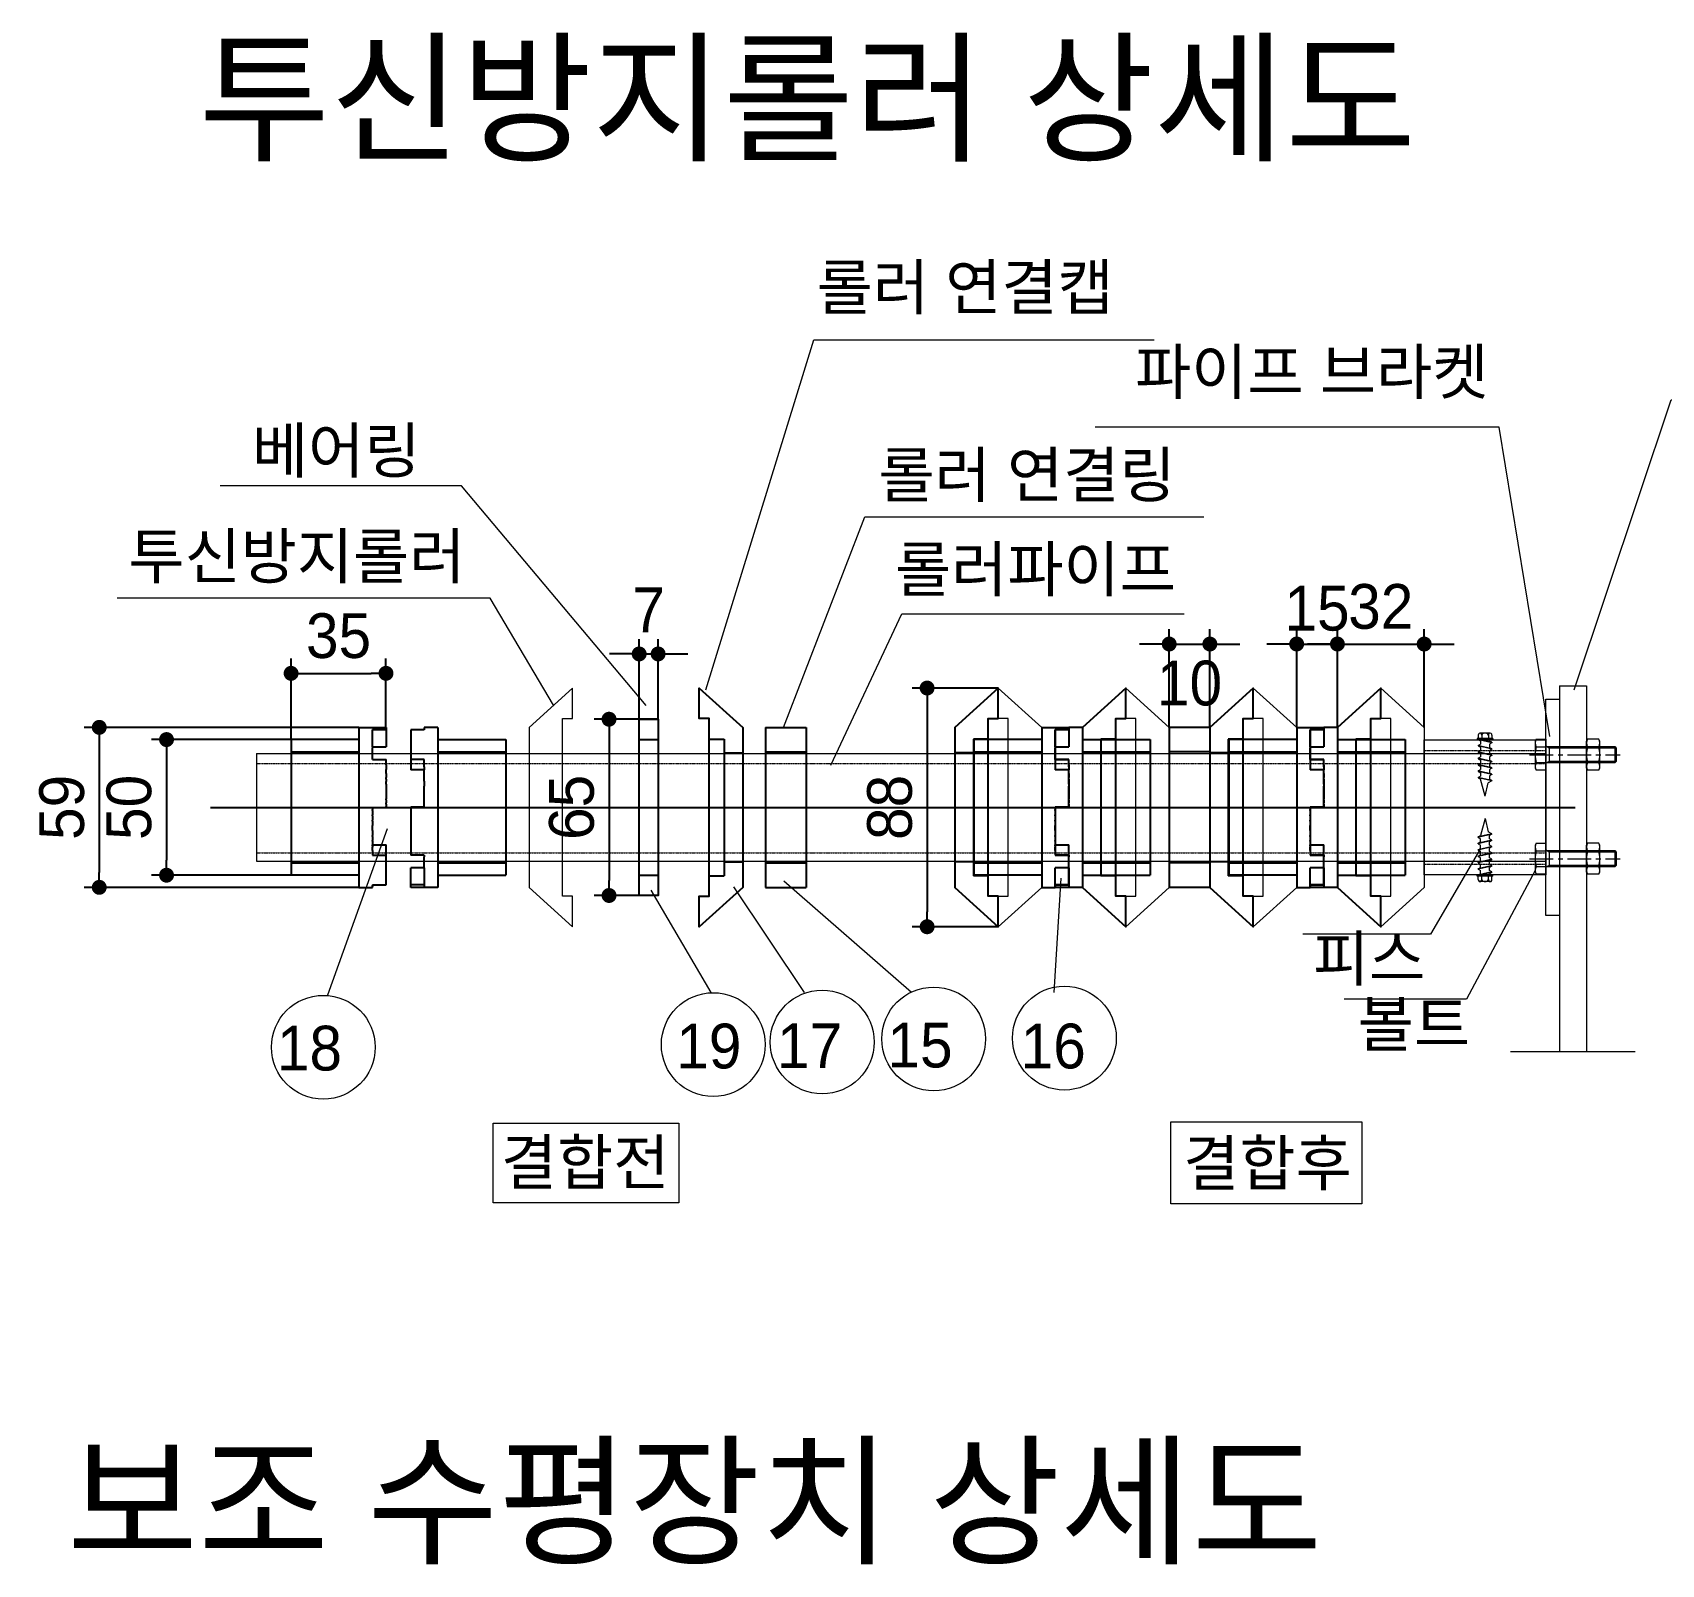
# Model space of a CAD drawing. Header units: millimetres. Extents: x 173610 to 224070, y -281283 to -269403.
# Drawn here: x 220301 to 222485, y -274659 to -272606 of the extents above; entities that cross this region are included whole.
import ezdxf
from ezdxf.enums import TextEntityAlignment as Align
from ezdxf.lldxf.tags import DXFTag

# ---------------------------------------------------------------- set-up
doc = ezdxf.new("R2010")
doc.units = ezdxf.units.MM
doc.linetypes.add('CENTER', pattern=[50.8, 31.75, -6.35, 6.35, -6.35])
doc.linetypes.add('HIDDEN', pattern=[0.375, 0.25, -0.125])
for name, color, linetype in [('7', 7, 'Continuous'), ('A-DIM01', 1, 'Continuous'), ('CS-DIML', 1, 'Continuous'), ('CZ-TEX1', 6, 'Continuous'), ('DIML', 1, 'Continuous'), ('TEXT', 3, 'Continuous'), ('TEXT02', 6, 'Continuous'), ('나사산', 1, 'Continuous'), ('중심선', 1, 'CENTER')]:
    doc.layers.add(name, color=color, linetype=linetype)
doc.styles.add('TB_BTXT', font='H2GTRE_1.TTF')
doc.styles.add('TEXT', font='Dotum_1.TTF')
doc.styles.add('돋움', font='Dotum_1.TTF')
tags = doc.linetypes.add('HIDDEN2', pattern=[4.7625, 3.175, -1.5875]).pattern_tags.tags
tags[6:7] = [DXFTag(74, 4), DXFTag(75, 0), DXFTag(340, '0'), DXFTag(46, 1.0), DXFTag(50, 0.0), DXFTag(44, 0.0), DXFTag(45, 0.0)]
tags[4:5] = [DXFTag(74, 4), DXFTag(75, 0), DXFTag(340, '0'), DXFTag(46, 1.0), DXFTag(50, 0.0), DXFTag(44, 0.0), DXFTag(45, 0.0)]
doc.dimstyles.new('사본 일반도면_0100', dxfattribs={"dimtxt": 600, "dimasz": 200, "dimexe": 200, "dimexo": 0, "dimgap": 100, "dimtad": 1, "dimdec": 0, "dimlfac": 0.5, "dimzin": 0, "dimdsep": 46, "dimlunit": 6, "dimtxsty": 'TEXT', "dimblk": 'DOT', "dimcen": 0.09, "dimclrd": 1, "dimclre": 1, "dimclrt": 7, "dimadec": 8, "dimazin": 0, "dimtfac": 1, "dimtdec": 0, "dimtix": 1, "dimtmove": 2, "dimatfit": 3, "dimldrblk": 'DOT', "dimfxl": 200, "dimfrac": 2, "dimtolj": 1, "dimtzin": 0, "dimarcsym": 0})

# ---------------------------------------------------------------- blocks, each defined once
blk = doc.blocks.new('sdgsdgsdrgsdrg')
at = {"color": 6}
for p, q in [((152674.03, -58918.45), (152681.03, -58918.45)), ((152674.03, -58968.45), (152681.03, -58968.45))]:
    blk.add_line(p, q, dxfattribs=at)
blk.add_lwpolyline([(152681.03, -58910.95), (152681.03, -58975.95), (152674.03, -58975.95), (152674.03, -58910.95)], close=True, dxfattribs=at)
blk = doc.blocks.new('SDGSDRGSDRGSDRG')
at = {"color": 2}
for p, q in [((-37700.45, 9239.19), (-37685.45, 9239.19)), ((-37700.45, 9239.19), (-37700.45, 9180.19)), ((-37685.45, 9239.19), (-37685.45, 9180.19)), ((-37700.45, 9180.19), (-37685.45, 9180.19))]:
    blk.add_line(p, q, dxfattribs=at)
at = {"color": 2, "linetype": 'HIDDEN2'}
for p, q in [((-37700.45, 9230.19), (-37685.45, 9230.19)), ((-37700.45, 9189.19), (-37685.45, 9189.19))]:
    blk.add_line(p, q, dxfattribs=at)
blk = doc.blocks.new('SGGGFGGGGGGGG')
at = {"color": 4, "linetype": 'HIDDEN2'}
for p, q in [((-37712.75, 9234.89), (-37707.25, 9234.89)), ((-37707.25, 9234.89), (-37707.25, 9184.49)), ((-37707.25, 9229.78), (-37700.45, 9229.78)), ((-37707.25, 9189.6), (-37700.45, 9189.6)), ((-37712.75, 9184.49), (-37707.25, 9184.49))]:
    blk.add_line(p, q, dxfattribs=at)
at = {"color": 4}
blk.add_lwpolyline([(-37712.75, 9229.49), (-37712.75, 9242.39), (-37716.45, 9242.39), (-37716.45, 9253.69), (-37700.45, 9239.19), (-37700.45, 9180.19), (-37716.45, 9165.69), (-37716.45, 9176.99), (-37712.75, 9176.99), (-37712.75, 9229.49)], dxfattribs=at)
blk = doc.blocks.new('BSFGSDGSDRGSDRGSDRGSDRG')
for p, q in [((-37848.59, 9239.19), (-37843.59, 9239.19)), ((-37848.59, 9239.19), (-37848.59, 9180.19)), ((-37843.59, 9239.19), (-37843.59, 9238.22)), ((-37843.59, 9238.22), (-37838.59, 9238.22)), ((-37838.59, 9238.22), (-37838.59, 9223.52)), ((-37873.59, 9234.69), (-37873.59, 9184.69)), ((-37848.59, 9234.69), (-37873.59, 9234.69)), ((-37843.59, 9227.33), (-37838.59, 9227.33)), ((-37843.59, 9226.36), (-37843.59, 9227.33)), ((-37843.59, 9224.69), (-37843.59, 9226.36)), ((-37843.59, 9224.69), (-37843.59, 9224.39)), ((-37843.59, 9224.39), (-37843.59, 9223.52)), ((-37843.59, 9223.52), (-37838.59, 9223.52)), ((-37843.59, 9222.96), (-37843.59, 9223.52)), ((-37843.59, 9221.17), (-37843.59, 9222.96)), ((-37843.59, 9219.33), (-37843.59, 9221.17)), ((-37843.59, 9219.33), (-37843.59, 9217.46)), ((-37843.59, 9215.54), (-37843.59, 9217.46)), ((-37843.59, 9213.61), (-37843.59, 9215.54)), ((-37843.59, 9211.65), (-37843.59, 9213.61)), ((-37843.59, 9209.71), (-37843.59, 9211.65)), ((-37843.59, 9209.71), (-37838.59, 9209.71)), ((-37838.59, 9209.71), (-37838.59, 9192.08)), ((-37843.59, 9192.08), (-37843.59, 9191.43)), ((-37843.59, 9192.08), (-37838.59, 9192.08)), ((-37843.59, 9189.91), (-37843.59, 9191.43)), ((-37843.59, 9188.48), (-37843.59, 9189.91)), ((-37843.59, 9187.36), (-37843.59, 9188.48)), ((-37843.59, 9187.36), (-37838.59, 9187.36)), ((-37843.59, 9187.36), (-37843.59, 9187.13)), ((-37843.59, 9187.13), (-37843.59, 9185.92)), ((-37838.59, 9180.19), (-37838.59, 9187.36)), ((-37848.59, 9184.69), (-37873.59, 9184.69)), ((-37843.59, 9185.92), (-37843.59, 9185.89)), ((-37843.59, 9185.89), (-37843.59, 9184.74)), ((-37843.59, 9184.74), (-37843.59, 9183.71)), ((-37843.59, 9183.71), (-37843.59, 9182.78)), ((-37843.59, 9182.78), (-37843.59, 9181.97)), ((-37843.59, 9181.97), (-37843.59, 9181.28)), ((-37843.59, 9181.28), (-37843.59, 9181.17)), ((-37843.59, 9181.17), (-37838.59, 9181.17)), ((-37843.59, 9181.17), (-37843.59, 9180.19)), ((-37848.59, 9180.19), (-37843.59, 9180.19)), ((-37843.59, 9180.19), (-37838.59, 9180.19))]:
    blk.add_line(p, q)
at = {"linetype": 'HIDDEN2'}
for p, q in [((-37848.59, 9230.19), (-37873.59, 9230.19)), ((-37848.59, 9189.19), (-37873.59, 9189.19))]:
    blk.add_line(p, q, dxfattribs=at)
blk = doc.blocks.new('BSDGDRGSDGSDRGSDRGSDRG')
for p, q in [((-37835.95, 9239.18), (-37835.95, 9239.19)), ((-37825.95, 9239.19), (-37835.95, 9239.19)), ((-37835.95, 9239.18), (-37835.95, 9239.06)), ((-37835.95, 9239.06), (-37835.95, 9239.03)), ((-37835.95, 9239.03), (-37835.95, 9238.81)), ((-37835.95, 9238.81), (-37835.95, 9238.77)), ((-37835.95, 9238.77), (-37835.95, 9238.44)), ((-37835.95, 9238.37), (-37835.95, 9238.44)), ((-37835.95, 9238.44), (-37835.95, 9238.37)), ((-37835.95, 9238.36), (-37835.95, 9238.44)), ((-37835.95, 9238.23), (-37835.95, 9238.36)), ((-37830.95, 9238.36), (-37835.95, 9238.36)), ((-37835.95, 9238.23), (-37835.95, 9238.2)), ((-37835.95, 9238.2), (-37835.95, 9234.68)), ((-37830.95, 9238.36), (-37830.95, 9238.23)), ((-37830.95, 9237.72), (-37830.95, 9238.23)), ((-37830.95, 9236.96), (-37830.95, 9237.72)), ((-37830.95, 9236.08), (-37830.95, 9236.96)), ((-37830.95, 9235.09), (-37830.95, 9236.08)), ((-37825.95, 9239.19), (-37825.95, 9180.19)), ((-37835.95, 9234.68), (-37835.95, 9233.47)), ((-37835.95, 9233.47), (-37835.95, 9233.45)), ((-37835.95, 9233.45), (-37835.95, 9233.19)), ((-37835.95, 9233.19), (-37835.95, 9233.19)), ((-37835.95, 9233.19), (-37835.95, 9233.08)), ((-37835.95, 9233.08), (-37835.95, 9233.07)), ((-37835.95, 9233.07), (-37835.95, 9232.85)), ((-37835.95, 9232.85), (-37835.95, 9232.84)), ((-37835.95, 9232.84), (-37835.95, 9232.52)), ((-37835.95, 9232.52), (-37835.95, 9232.5)), ((-37835.95, 9232.5), (-37835.95, 9232.07)), ((-37835.95, 9232.07), (-37835.95, 9232.04)), ((-37830.95, 9232.04), (-37835.95, 9232.04)), ((-37830.95, 9233.99), (-37830.95, 9235.09)), ((-37830.95, 9233.47), (-37830.95, 9233.99)), ((-37830.95, 9232.79), (-37830.95, 9233.47)), ((-37830.95, 9232.07), (-37830.95, 9232.79)), ((-37830.95, 9232.04), (-37830.95, 9232.07)), ((-37830.95, 9232.04), (-37830.95, 9231.68)), ((-37830.95, 9231.49), (-37830.95, 9231.68)), ((-37830.95, 9230.3), (-37830.95, 9231.49)), ((-37830.95, 9230.09), (-37830.95, 9230.3)), ((-37830.95, 9228.83), (-37830.95, 9230.09)), ((-37825.95, 9234.69), (-37800.95, 9234.69)), ((-37800.95, 9234.69), (-37800.95, 9184.69)), ((-37835.95, 9227.3), (-37835.95, 9227.36)), ((-37830.95, 9227.36), (-37835.95, 9227.36)), ((-37835.95, 9227.3), (-37835.95, 9227.29)), ((-37835.95, 9227.29), (-37835.95, 9227.28)), ((-37835.95, 9227.05), (-37835.95, 9227.28)), ((-37835.95, 9225.67), (-37835.95, 9227.05)), ((-37835.95, 9225.67), (-37835.95, 9225.65)), ((-37835.95, 9225.41), (-37835.95, 9225.65)), ((-37835.95, 9225.41), (-37835.95, 9224.42)), ((-37835.95, 9224.42), (-37835.95, 9224.36)), ((-37835.95, 9224.36), (-37835.95, 9223.97)), ((-37835.95, 9223.97), (-37835.95, 9223.7)), ((-37835.95, 9223.55), (-37835.95, 9223.7)), ((-37835.95, 9223.55), (-37835.95, 9223.48)), ((-37835.95, 9222.22), (-37835.95, 9223.48)), ((-37830.95, 9228.61), (-37830.95, 9228.83)), ((-37830.95, 9227.36), (-37830.95, 9228.61)), ((-37835.95, 9222.22), (-37835.95, 9222.19)), ((-37835.95, 9222.12), (-37835.95, 9222.19)), ((-37835.95, 9222.12), (-37835.95, 9221.94)), ((-37835.95, 9221.94), (-37835.95, 9220.77)), ((-37835.95, 9220.77), (-37835.95, 9220.7)), ((-37835.95, 9220.41), (-37835.95, 9220.7)), ((-37835.95, 9220.12), (-37835.95, 9220.41)), ((-37835.95, 9220.12), (-37835.95, 9219.3)), ((-37835.95, 9219.3), (-37835.95, 9219.23)), ((-37835.95, 9218.55), (-37835.95, 9219.23)), ((-37835.95, 9218.26), (-37835.95, 9218.55)), ((-37835.95, 9218.26), (-37835.95, 9217.78)), ((-37835.95, 9217.78), (-37835.95, 9217.7)), ((-37835.95, 9217.7), (-37835.95, 9216.66)), ((-37835.95, 9216.66), (-37835.95, 9216.36)), ((-37835.95, 9216.36), (-37835.95, 9216.22)), ((-37835.95, 9216.22), (-37835.95, 9216.14)), ((-37835.95, 9216.14), (-37835.95, 9214.73)), ((-37835.95, 9214.73), (-37835.95, 9214.63)), ((-37835.95, 9214.63), (-37835.95, 9214.55)), ((-37835.95, 9214.55), (-37835.95, 9214.43)), ((-37835.95, 9214.43), (-37835.95, 9213.02)), ((-37835.95, 9213.02), (-37835.95, 9212.93)), ((-37835.95, 9212.93), (-37835.95, 9212.79)), ((-37835.95, 9212.49), (-37835.95, 9212.79)), ((-37835.95, 9212.49), (-37835.95, 9211.38)), ((-37835.95, 9211.38), (-37835.95, 9211.3)), ((-37835.95, 9210.83), (-37835.95, 9211.3)), ((-37835.95, 9210.83), (-37835.95, 9210.53)), ((-37835.95, 9210.53), (-37835.95, 9210.03)), ((-37835.95, 9209.76), (-37835.95, 9210.03)), ((-37835.95, 9209.76), (-37835.95, 9209.75)), ((-37835.95, 9209.75), (-37835.95, 9209.75)), ((-37835.95, 9209.66), (-37835.95, 9209.75)), ((-37835.95, 9209.66), (-37835.95, 9209.65)), ((-37835.95, 9209.66), (-37835.95, 9209.66)), ((-37830.95, 9209.65), (-37835.95, 9209.65)), ((-37830.95, 9209.65), (-37830.95, 9208.85)), ((-37830.95, 9208.56), (-37830.95, 9208.85)), ((-37830.95, 9208.56), (-37830.95, 9206.89)), ((-37830.95, 9206.61), (-37830.95, 9206.89)), ((-37830.95, 9206.61), (-37830.95, 9204.95)), ((-37830.95, 9204.66), (-37830.95, 9204.95)), ((-37830.95, 9204.66), (-37830.95, 9203.02)), ((-37830.95, 9202.74), (-37830.95, 9203.02)), ((-37830.95, 9201.12), (-37830.95, 9202.74)), ((-37830.95, 9201.12), (-37830.95, 9200.84)), ((-37830.95, 9200.84), (-37830.95, 9199.26)), ((-37830.95, 9198.99), (-37830.95, 9199.26)), ((-37830.95, 9195.92), (-37835.95, 9195.92)), ((-37835.95, 9195.92), (-37835.95, 9195.86)), ((-37835.95, 9181.19), (-37835.95, 9195.86)), ((-37830.95, 9198.99), (-37830.95, 9197.44)), ((-37830.95, 9197.18), (-37830.95, 9197.44)), ((-37830.95, 9197.18), (-37830.95, 9195.92)), ((-37830.95, 9195.42), (-37830.95, 9195.92)), ((-37830.95, 9195.42), (-37830.95, 9195.05)), ((-37830.95, 9193.73), (-37830.95, 9195.05)), ((-37830.95, 9193.73), (-37830.95, 9192.11)), ((-37830.95, 9192.1), (-37835.95, 9192.1)), ((-37830.95, 9192.1), (-37830.95, 9192.11)), ((-37830.95, 9192.11), (-37830.95, 9192.11)), ((-37830.95, 9181.19), (-37835.95, 9181.19)), ((-37830.95, 9181.19), (-37830.95, 9181.16)), ((-37830.95, 9181.16), (-37830.95, 9181.02)), ((-37825.95, 9184.69), (-37800.95, 9184.69)), ((-37830.95, 9181.02), (-37830.95, 9180.94)), ((-37830.95, 9180.94), (-37830.95, 9180.51)), ((-37830.95, 9180.51), (-37830.95, 9180.94)), ((-37830.95, 9180.61), (-37830.95, 9180.94)), ((-37830.95, 9180.57), (-37830.95, 9180.61)), ((-37830.95, 9180.35), (-37830.95, 9180.57)), ((-37830.95, 9180.32), (-37830.95, 9180.35)), ((-37830.95, 9180.2), (-37830.95, 9180.32)), ((-37830.95, 9180.2), (-37830.95, 9180.19)), ((-37825.95, 9180.19), (-37830.95, 9180.19))]:
    blk.add_line(p, q)
at = {"linetype": 'HIDDEN2'}
for p, q in [((-37800.95, 9230.19), (-37825.95, 9230.19)), ((-37800.95, 9189.19), (-37825.95, 9189.19))]:
    blk.add_line(p, q, dxfattribs=at)
blk = doc.blocks.new('_Dot')
at = {"layer": 'DIML', "color": 140, "linetype": 'Continuous'}
blk.add_line((0, 0), (-1, 0), dxfattribs=at)
at = {"layer": 'DIML', "color": 140, "linetype": 'Continuous', "const_width": 0.5}
blk.add_lwpolyline([(-0.25, 0, 1), (0.25, 0, 1)], format="xyb", close=True, dxfattribs=at)
blk = doc.blocks.new('*D263')
at = {"layer": 'CS-DIML', "color": 140, "lineweight": -2}
for p, q in [((222050.4, -273536.9), (222050.4, -273405.2)), ((222166.7, -273536.9), (222166.7, -273405.2)), ((222030.4, -273425.2), (222010.4, -273425.2)), ((222050.4, -273425.2), (222166.7, -273425.2)), ((222186.7, -273425.2), (222206.7, -273425.2))]:
    blk.add_line(p, q, dxfattribs=at)
at = {"layer": 'Defpoints', "color": 0}
for p in [(222166.7, -273425.2), (222050.4, -273536.9), (222166.7, -273536.9)]:
    blk.add_point(p, dxfattribs=at)
at = {"layer": 'CS-DIML', "color": 140, "lineweight": -2, "xscale": 20, "yscale": 20, "zscale": 20}
blk.add_blockref('_Dot', (222050.4, -273425.2), dxfattribs=at)
at = {"layer": 'CS-DIML', "color": 140, "lineweight": -2, "xscale": 20, "yscale": 20, "zscale": 20, "rotation": 180}
blk.add_blockref('_Dot', (222166.7, -273425.2), dxfattribs=at)
at = {"layer": 'CS-DIML', "color": 140, "insert": (222108.5, -273375.2), "char_height": 60, "attachment_point": 5, "style": 'TEXT'}
blk.add_mtext('\\A1;32', dxfattribs=at)
blk = doc.blocks.new('*D264')
at = {"layer": 'CS-DIML', "color": 140, "lineweight": -2}
for p, q in [((221824.9, -273536.9), (221824.9, -273405.2)), ((221879.4, -273536.9), (221879.4, -273405.2)), ((221804.9, -273425.2), (221784.9, -273425.2)), ((221824.9, -273425.2), (221879.4, -273425.2)), ((221899.4, -273425.2), (221919.4, -273425.2))]:
    blk.add_line(p, q, dxfattribs=at)
at = {"layer": 'Defpoints', "color": 0}
for p in [(221879.4, -273425.2), (221824.9, -273536.9), (221879.4, -273536.9)]:
    blk.add_point(p, dxfattribs=at)
at = {"layer": 'CS-DIML', "color": 140, "lineweight": -2, "xscale": 20, "yscale": 20, "zscale": 20}
blk.add_blockref('_Dot', (221824.9, -273425.2), dxfattribs=at)
at = {"layer": 'CS-DIML', "color": 140, "lineweight": -2, "xscale": 20, "yscale": 20, "zscale": 20, "rotation": 180}
blk.add_blockref('_Dot', (221879.4, -273425.2), dxfattribs=at)
at = {"layer": 'CS-DIML', "color": 140, "insert": (221852.2, -273477.9), "char_height": 60, "attachment_point": 5, "style": 'TEXT'}
blk.add_mtext('\\A1;10', dxfattribs=at)
blk = doc.blocks.new('*D265')
at = {"layer": 'CS-DIML', "color": 140, "lineweight": -2}
for p, q in [((221114.4, -273526), (221114.4, -273418.5)), ((221139.8, -273526), (221139.8, -273418.5)), ((221094.4, -273438.5), (221074.4, -273438.5)), ((221114.4, -273438.5), (221139.8, -273438.5)), ((221159.8, -273438.5), (221179.8, -273438.5))]:
    blk.add_line(p, q, dxfattribs=at)
at = {"layer": 'Defpoints', "color": 0}
for p in [(221139.8, -273438.5), (221114.4, -273526), (221139.8, -273526)]:
    blk.add_point(p, dxfattribs=at)
at = {"layer": 'CS-DIML', "color": 140, "lineweight": -2, "xscale": 20, "yscale": 20, "zscale": 20}
blk.add_blockref('_Dot', (221114.4, -273438.5), dxfattribs=at)
at = {"layer": 'CS-DIML', "color": 140, "lineweight": -2, "xscale": 20, "yscale": 20, "zscale": 20, "rotation": 180}
blk.add_blockref('_Dot', (221139.8, -273438.5), dxfattribs=at)
at = {"layer": 'CS-DIML', "color": 140, "insert": (221127.1, -273379.4), "char_height": 60, "attachment_point": 5, "style": 'TEXT'}
blk.add_mtext('\\A1;7', dxfattribs=at)
blk = doc.blocks.new('*D266')
at = {"layer": 'CS-DIML', "color": 140, "lineweight": -2}
for p, q in [((221139.8, -273526), (221054, -273526)), ((221074, -273546), (221074, -273742.3)), ((221139.8, -273762.3), (221054, -273762.3))]:
    blk.add_line(p, q, dxfattribs=at)
at = {"layer": 'Defpoints', "color": 0}
for p in [(221139.8, -273526), (221074, -273762.3), (221139.8, -273762.3)]:
    blk.add_point(p, dxfattribs=at)
at = {"layer": 'CS-DIML', "color": 140, "lineweight": -2, "xscale": 20, "yscale": 20, "zscale": 20}
for p, rotation in [((221074, -273526), 90), ((221074, -273762.3), 270)]:
    blk.add_blockref('_Dot', p, dxfattribs=dict(at, rotation=rotation))
at = {"layer": 'CS-DIML', "color": 140, "insert": (221024, -273644.2), "char_height": 60, "attachment_point": 5, "rotation": 90, "style": 'TEXT'}
blk.add_mtext('\\A1;65', dxfattribs=at)
blk = doc.blocks.new('*D267')
at = {"layer": 'CS-DIML', "color": 140, "lineweight": -2}
for p, q in [((221995.8, -273536.9), (221995.8, -273405.2)), ((222050.4, -273536.9), (222050.4, -273405.2)), ((221975.8, -273425.2), (221955.8, -273425.2)), ((221995.8, -273425.2), (222050.4, -273425.2)), ((222070.4, -273425.2), (222090.4, -273425.2))]:
    blk.add_line(p, q, dxfattribs=at)
at = {"layer": 'Defpoints', "color": 0}
for p in [(222050.4, -273425.2), (221995.8, -273536.9), (222050.4, -273536.9)]:
    blk.add_point(p, dxfattribs=at)
at = {"layer": 'CS-DIML', "color": 140, "lineweight": -2, "xscale": 20, "yscale": 20, "zscale": 20}
blk.add_blockref('_Dot', (221995.8, -273425.2), dxfattribs=at)
at = {"layer": 'CS-DIML', "color": 140, "lineweight": -2, "xscale": 20, "yscale": 20, "zscale": 20, "rotation": 180}
blk.add_blockref('_Dot', (222050.4, -273425.2), dxfattribs=at)
at = {"layer": 'CS-DIML', "color": 140, "insert": (222023.1, -273377.6), "char_height": 60, "attachment_point": 5, "style": 'TEXT'}
blk.add_mtext('\\A1;15', dxfattribs=at)
blk = doc.blocks.new('*D268')
at = {"layer": 'CS-DIML', "color": 140, "lineweight": -2}
for p, q in [((220647.8, -273553.3), (220647.8, -273444.5)), ((220775, -273536.9), (220775, -273444.5)), ((220667.8, -273464.5), (220755, -273464.5))]:
    blk.add_line(p, q, dxfattribs=at)
at = {"layer": 'Defpoints', "color": 0}
for p in [(220775, -273464.5), (220775, -273536.9), (220647.8, -273553.3)]:
    blk.add_point(p, dxfattribs=at)
at = {"layer": 'CS-DIML', "color": 140, "lineweight": -2, "xscale": 20, "yscale": 20, "zscale": 20, "rotation": 180}
blk.add_blockref('_Dot', (220647.8, -273464.5), dxfattribs=at)
at = {"layer": 'CS-DIML', "color": 140, "lineweight": -2, "xscale": 20, "yscale": 20, "zscale": 20}
blk.add_blockref('_Dot', (220775, -273464.5), dxfattribs=at)
at = {"layer": 'CS-DIML', "color": 140, "insert": (220711.4, -273414.4), "char_height": 60, "attachment_point": 5, "style": 'TEXT'}
blk.add_mtext('\\A1;35', dxfattribs=at)
blk = doc.blocks.new('*D269')
at = {"layer": 'CS-DIML', "color": 140, "lineweight": -2}
for p, q in [((220738.7, -273536.9), (220370.6, -273536.9)), ((220390.6, -273556.9), (220390.6, -273731.4)), ((220738.7, -273751.4), (220370.6, -273751.4))]:
    blk.add_line(p, q, dxfattribs=at)
at = {"layer": 'Defpoints', "color": 0}
for p in [(220738.7, -273536.9), (220390.6, -273751.4), (220738.7, -273751.4)]:
    blk.add_point(p, dxfattribs=at)
at = {"layer": 'CS-DIML', "color": 140, "lineweight": -2, "xscale": 20, "yscale": 20, "zscale": 20}
for p, rotation in [((220390.6, -273536.9), 90), ((220390.6, -273751.4), 270)]:
    blk.add_blockref('_Dot', p, dxfattribs=dict(at, rotation=rotation))
at = {"layer": 'CS-DIML', "color": 140, "insert": (220340.6, -273644.2), "char_height": 60, "attachment_point": 5, "rotation": 90, "style": 'TEXT'}
blk.add_mtext('\\A1;59', dxfattribs=at)
blk = doc.blocks.new('*D270')
at = {"layer": 'CS-DIML', "color": 140, "lineweight": -2}
for p, q in [((220647.8, -273553.3), (220460.8, -273553.3)), ((220480.8, -273573.3), (220480.8, -273715.1)), ((220647.8, -273735.1), (220460.8, -273735.1))]:
    blk.add_line(p, q, dxfattribs=at)
at = {"layer": 'Defpoints', "color": 0}
for p in [(220647.8, -273553.3), (220480.8, -273735.1), (220647.8, -273735.1)]:
    blk.add_point(p, dxfattribs=at)
at = {"layer": 'CS-DIML', "color": 140, "lineweight": -2, "xscale": 20, "yscale": 20, "zscale": 20}
for p, rotation in [((220480.8, -273553.3), 90), ((220480.8, -273735.1), 270)]:
    blk.add_blockref('_Dot', p, dxfattribs=dict(at, rotation=rotation))
at = {"layer": 'CS-DIML', "color": 140, "insert": (220430.7, -273644.2), "char_height": 60, "attachment_point": 5, "rotation": 90, "style": 'TEXT'}
blk.add_mtext('\\A1;50', dxfattribs=at)
blk = doc.blocks.new('*D247')
at = {"layer": 'CS-DIML', "color": 140, "lineweight": -2}
for p, q in [((221595.8, -273484.2), (221480.4, -273484.2)), ((221500.4, -273504.2), (221500.4, -273784.2)), ((221595.8, -273804.2), (221480.4, -273804.2))]:
    blk.add_line(p, q, dxfattribs=at)
at = {"layer": 'Defpoints', "color": 0}
for p in [(221595.8, -273484.2), (221500.4, -273804.2), (221595.8, -273804.2)]:
    blk.add_point(p, dxfattribs=at)
at = {"layer": 'CS-DIML', "color": 140, "lineweight": -2, "xscale": 20, "yscale": 20, "zscale": 20}
for p, rotation in [((221500.4, -273484.2), 90), ((221500.4, -273804.2), 270)]:
    blk.add_blockref('_Dot', p, dxfattribs=dict(at, rotation=rotation))
at = {"layer": 'CS-DIML', "color": 140, "insert": (221450.4, -273644.2), "char_height": 60, "attachment_point": 5, "rotation": 90, "style": 'TEXT'}
blk.add_mtext('\\A1;88', dxfattribs=at)

msp = doc.modelspace()

# ---------------------------------------------------------------- linework, layer by layer
at = {"color": 6, "linetype": 'ByBlock', "lineweight": 0}
for p, q in [((222347.9664, -273481.0988), (222384.2164, -273481.0988)), ((222347.9664, -273481.0988), (222347.9664, -273971.4063)), ((222384.2164, -273481.0988), (222384.2164, -273971.4063))]:
    msp.add_line(p, q, dxfattribs=at)
at = {"color": 2, "lineweight": 0}
for p, q in [((220601.2987, -273571.8438), (222329.8414, -273571.8428)), ((220601.2987, -273571.8438), (220601.2987, -273716.4755)), ((222329.8414, -273571.8428), (222329.8414, -273716.4745)), ((220601.2987, -273716.4755), (222329.8414, -273716.4745))]:
    msp.add_line(p, q, dxfattribs=at)
at = {"color": 6, "linetype": 'HIDDEN', "lineweight": 0}
for p, q in [((222166.7164, -273568.0337), (222329.8414, -273568.0337)), ((222166.7164, -273720.2837), (222329.8414, -273720.2837))]:
    msp.add_line(p, q, dxfattribs=at)
at = {"color": 30, "lineweight": 0}
for p, q in [((222316.9614, -273552.6377), (222315.3414, -273555.442)), ((222315.3414, -273555.442), (222315.3414, -273591.692)), ((222316.9614, -273552.6377), (222329.8414, -273552.6377)), ((222316.9614, -273563.1017), (222329.8414, -273563.1017)), ((222329.8414, -273552.6377), (222329.8414, -273594.4963)), ((222329.8414, -273562.692), (222422.1293, -273562.692)), ((222334.1462, -273562.692), (222334.1462, -273584.442)), ((222384.2164, -273555.442), (222385.8364, -273552.6377)), ((222384.2164, -273591.692), (222384.2164, -273555.442)), ((222400.7214, -273552.6377), (222385.8364, -273552.6377)), ((222400.7214, -273563.1017), (222385.8364, -273563.1017)), ((222402.3414, -273555.442), (222400.7214, -273552.6377)), ((222402.3414, -273591.692), (222402.3414, -273555.442)), ((222422.1293, -273562.692), (222422.1293, -273584.442)), ((222422.1293, -273562.692), (222424.0914, -273564.6541)), ((222424.0914, -273564.6541), (222424.0914, -273582.48)), ((222315.3414, -273591.692), (222316.9614, -273594.4963)), ((222316.9614, -273584.0324), (222329.8414, -273584.0324)), ((222422.1293, -273584.442), (222329.8414, -273584.442)), ((222385.8364, -273594.4963), (222384.2164, -273591.692)), ((222400.7214, -273584.0324), (222385.8364, -273584.0324)), ((222400.7214, -273594.4963), (222402.3414, -273591.692)), ((222424.0914, -273582.48), (222422.1293, -273584.442)), ((222329.8414, -273594.4963), (222316.9614, -273594.4963)), ((222400.7214, -273594.4963), (222385.8364, -273594.4963)), ((222316.9614, -273692.044), (222315.3414, -273694.8483)), ((222315.3414, -273694.8483), (222315.3414, -273731.0983)), ((222316.9614, -273692.044), (222329.8414, -273692.044)), ((222316.9614, -273702.5079), (222329.8414, -273702.5079)), ((222329.8414, -273692.044), (222329.8414, -273733.9026)), ((222329.8414, -273702.0983), (222422.1293, -273702.0983)), ((222334.1462, -273702.0983), (222334.1462, -273723.8483)), ((222384.2164, -273694.8483), (222385.8364, -273692.044)), ((222384.2164, -273731.0983), (222384.2164, -273694.8483)), ((222400.7214, -273692.044), (222385.8364, -273692.044)), ((222400.7214, -273702.5079), (222385.8364, -273702.5079)), ((222402.3414, -273694.8483), (222400.7214, -273692.044)), ((222402.3414, -273731.0983), (222402.3414, -273694.8483)), ((222422.1293, -273702.0983), (222422.1293, -273723.8483)), ((222422.1293, -273702.0983), (222424.0914, -273704.0603)), ((222316.9614, -273723.4386), (222329.8414, -273723.4386)), ((222422.1293, -273723.8483), (222329.8414, -273723.8483)), ((222400.7214, -273723.4386), (222385.8364, -273723.4386)), ((222424.0914, -273721.8862), (222422.1293, -273723.8483)), ((222424.0914, -273704.0603), (222424.0914, -273721.8862)), ((222315.3414, -273731.0983), (222316.9614, -273733.9026)), ((222329.8414, -273733.9026), (222316.9614, -273733.9026)), ((222385.8364, -273733.9026), (222384.2164, -273731.0983)), ((222400.7214, -273733.9026), (222385.8364, -273733.9026)), ((222400.7214, -273733.9026), (222402.3414, -273731.0983))]:
    msp.add_line(p, q, dxfattribs=at)
at = {"color": 2, "linetype": 'HIDDEN', "lineweight": 0}
for p, q in [((220601.2987, -273585.5664), (222329.8414, -273585.5655)), ((220601.2987, -273705.3253), (222329.8414, -273705.3243))]:
    msp.add_line(p, q, dxfattribs=at)
at = {"color": 4, "lineweight": 0}
for points in [[(221025.0722, -273484.1597), (220966.888, -273536.887), (220966.8903, -273751.4324), (221025.0722, -273804.1597), (221025.0722, -273763.0688), (221011.6176, -273763.0688), (221011.6176, -273525.2506), (221025.0722, -273525.2506)], [(221595.7947, -273484.1597), (221653.9788, -273536.887), (221653.9765, -273751.4324), (221595.7947, -273804.1597), (221595.7947, -273763.0688), (221609.2492, -273763.0688), (221609.2492, -273525.2506), (221595.7947, -273525.2506)], [(221766.7084, -273484.1597), (221824.8926, -273536.887), (221824.8902, -273751.4324), (221766.7084, -273804.1597), (221766.7084, -273763.0688), (221780.163, -273763.0688), (221780.163, -273525.2506), (221766.7084, -273525.2506)], [(221937.6187, -273484.1597), (221995.8028, -273536.887), (221995.8005, -273751.4324), (221937.6187, -273804.1597), (221937.6187, -273763.0688), (221951.0732, -273763.0688), (221951.0732, -273525.2506), (221937.6187, -273525.2506)], [(222108.5324, -273484.1597), (222166.7166, -273536.887), (222166.7142, -273751.4324), (222108.5324, -273804.1597), (222108.5324, -273763.0688), (222121.987, -273763.0688), (222121.987, -273525.2506), (222108.5324, -273525.2506)], [(222329.8414, -273789.1587), (222329.8414, -273499.1587), (222347.9664, -273499.1587), (222347.9664, -273789.1587)], [(222329.8414, -273789.1587), (222329.8414, -273499.1587), (222347.9664, -273499.1587), (222347.9664, -273789.1587)]]:
    msp.add_lwpolyline(points, close=True, dxfattribs=at)
at = {"color": 6, "lineweight": 0}
msp.add_lwpolyline([(222166.7164, -273553.5337), (222329.8414, -273553.5337), (222329.8414, -273734.7837), (222166.7164, -273734.7837)], close=True, dxfattribs=at)
at = {"lineweight": 0}
for points in [[(220918.789, -274067.2929), (221167.4139, -274067.2929), (221167.4139, -274174.088), (220918.789, -274174.088)], [(221827.2341, -274065.8921), (222082.9626, -274065.8921), (222082.9626, -274175.7385), (221827.2341, -274175.7385)]]:
    msp.add_lwpolyline(points, close=True, dxfattribs=at)
at = {"color": 2, "lineweight": 0}
for centre, radius, start, end in [((222241.4756, -273546.9333), 2.3513, 351.8287664, 188.1712336), ((222248.2789, -273549.6546), 5.0727, 28.0724869, 151.9275131), ((222255.0822, -273546.9333), 2.3513, 351.8287664, 188.1712336), ((222241.4756, -273741.3841), 2.3513, 171.8287664, 8.1712336), ((222248.2789, -273738.6628), 5.0727, 208.0724869, 331.9275131), ((222255.0822, -273741.3841), 2.3513, 171.8287664, 8.1712336)]:
    msp.add_arc(centre, radius, start, end, dxfattribs=at)
at = {"color": 30, "lineweight": 0}
for centre, radius, start, end in [((222324.5999, -273557.8697), 9.2585, 145.5910135, 214.4089865), ((222351.6679, -273573.567), 36.25, 163.2198571, 196.7801429), ((222393.4749, -273557.8697), 9.2585, 145.5910135, 214.4089865), ((222420.4655, -273573.8202), 36.25, 162.8014038, 179.5998061), ((222393.0829, -273557.8697), 9.2585, 325.5910135, 34.4089865), ((222366.0923, -273573.8202), 36.25, 0.4001939, 17.1985962), ((222324.5999, -273589.2644), 9.2585, 145.5910135, 214.4089865), ((222420.4655, -273573.3139), 36.25, 180.4001939, 197.1985962), ((222393.4749, -273589.2644), 9.2585, 145.5910135, 214.4089865), ((222366.0923, -273573.3139), 36.25, 342.8014038, 359.5998061), ((222393.0829, -273589.2644), 9.2585, 325.5910135, 34.4089865), ((222324.5999, -273697.2759), 9.2585, 145.5910135, 214.4089865), ((222351.6679, -273712.9733), 36.25, 163.2198571, 196.7801429), ((222393.4749, -273697.2759), 9.2585, 145.5910135, 214.4089865), ((222420.4655, -273713.2265), 36.25, 162.8014038, 179.5998061), ((222393.0829, -273697.2759), 9.2585, 325.5910135, 34.4089865), ((222366.0923, -273713.2265), 36.25, 0.4001939, 17.1985962), ((222324.5999, -273728.6706), 9.2585, 145.5910135, 214.4089865), ((222420.4655, -273712.7201), 36.25, 180.4001939, 197.1985962), ((222393.4749, -273728.6706), 9.2585, 145.5910135, 214.4089865), ((222366.0923, -273712.7201), 36.25, 342.8014038, 359.5998061), ((222393.0829, -273728.6706), 9.2585, 325.5910135, 34.4089865)]:
    msp.add_arc(centre, radius, start, end, dxfattribs=at)
at = {"layer": '7', "color": 2, "lineweight": 0}
for p, q in [((222239.1481, -273547.2675), (222239.1481, -273551.7433)), ((222255.0822, -273544.582), (222241.4756, -273544.582)), ((222243.803, -273547.2675), (222243.803, -273551.7433)), ((222252.7548, -273547.2675), (222252.7548, -273551.7433)), ((222257.4097, -273547.2675), (222257.4097, -273551.7433)), ((222258.8419, -273551.7433), (222237.7158, -273551.7433)), ((222237.7158, -273551.7433), (222237.7158, -273553.5337)), ((222258.8419, -273553.5337), (222237.7158, -273553.5337)), ((222239.2164, -273561.3492), (222242.2894, -273559.575)), ((222239.2164, -273561.3492), (222239.2164, -273561.9008)), ((222257.3414, -273565.5013), (222239.2164, -273561.3492)), ((222239.2164, -273561.9008), (222242.2894, -273563.675)), ((222257.3414, -273566.0528), (222239.2164, -273561.9008)), ((222239.2164, -273569.8616), (222242.2894, -273568.0874)), ((222239.2164, -273569.8616), (222239.2164, -273570.4132)), ((222257.3414, -273574.0137), (222239.2164, -273569.8616)), ((222239.2164, -273570.4132), (222242.2894, -273572.1874)), ((222257.3414, -273574.5652), (222239.2164, -273570.4132)), ((222239.4681, -273553.5337), (222242.2894, -273555.1626)), ((222257.3414, -273557.5404), (222239.8507, -273553.5337)), ((222257.3414, -273556.9889), (222242.2583, -273553.5337)), ((222242.2894, -273555.1628), (222242.2894, -273557.3689)), ((222242.2894, -273557.3689), (222242.2894, -273559.575)), ((222242.2894, -273563.6752), (222242.2894, -273565.8813)), ((222242.2894, -273565.8813), (222242.2894, -273568.0874)), ((222254.2683, -273553.5337), (222254.2683, -273555.2147)), ((222257.3414, -273556.9889), (222254.2683, -273555.2147)), ((222257.3414, -273557.5404), (222254.2683, -273559.3147)), ((222254.2683, -273559.3147), (222254.2683, -273560.3825)), ((222254.2683, -273559.3148), (222254.2683, -273560.3825)), ((222254.2683, -273560.3825), (222254.2683, -273563.7271)), ((222257.3414, -273565.5013), (222254.2683, -273563.7271)), ((222257.3414, -273566.0528), (222254.2683, -273567.8271)), ((222254.2683, -273567.8271), (222254.2683, -273568.8949)), ((222254.2683, -273567.8272), (222254.2683, -273568.8949)), ((222254.2683, -273568.8949), (222254.2683, -273572.2395)), ((222257.3414, -273556.9889), (222257.3414, -273557.5404)), ((222257.3414, -273565.5013), (222257.3414, -273566.0528)), ((222258.8419, -273551.7433), (222258.8419, -273553.5337)), ((222239.2164, -273578.374), (222242.2894, -273576.5998)), ((222239.2164, -273578.374), (222239.2164, -273578.9255)), ((222257.3414, -273582.5261), (222239.2164, -273578.374)), ((222239.2164, -273578.9255), (222242.2894, -273580.6998)), ((222257.3414, -273583.0776), (222239.2164, -273578.9255)), ((222239.2164, -273586.8864), (222242.2894, -273585.1122)), ((222239.2164, -273586.8864), (222239.2164, -273587.4379)), ((222257.3414, -273591.0384), (222239.2164, -273586.8864)), ((222239.2164, -273587.4379), (222242.2894, -273589.2121)), ((222257.3414, -273591.59), (222239.2164, -273587.4379)), ((222239.2164, -273595.3988), (222242.2894, -273593.6245)), ((222242.2894, -273572.1875), (222242.2894, -273574.3937)), ((222242.2894, -273574.3937), (222242.2894, -273576.5998)), ((222242.2894, -273580.6999), (222242.2894, -273582.906)), ((222242.2894, -273582.906), (222242.2894, -273585.1122)), ((222242.2894, -273589.2123), (222242.2894, -273591.4184)), ((222242.2894, -273591.4184), (222242.2894, -273593.6245)), ((222257.3414, -273574.0137), (222254.2683, -273572.2395)), ((222257.3414, -273574.5652), (222254.2683, -273576.3394)), ((222254.2683, -273576.3394), (222254.2683, -273577.4073)), ((222254.2683, -273576.3396), (222254.2683, -273577.4073)), ((222254.2683, -273577.4073), (222254.2683, -273580.7518)), ((222257.3414, -273582.5261), (222254.2683, -273580.7518)), ((222257.3414, -273583.0776), (222254.2683, -273584.8518)), ((222254.2683, -273584.8518), (222254.2683, -273585.9196)), ((222254.2683, -273584.852), (222254.2683, -273585.9196)), ((222254.2683, -273585.9196), (222254.2683, -273589.2642)), ((222257.3414, -273591.0384), (222254.2683, -273589.2642)), ((222257.3414, -273591.59), (222254.2683, -273593.3642)), ((222254.2683, -273593.3642), (222254.2683, -273594.432)), ((222254.2683, -273593.3644), (222254.2683, -273594.432)), ((222257.3414, -273574.0137), (222257.3414, -273574.5652)), ((222257.3414, -273582.5261), (222257.3414, -273583.0776)), ((222257.3414, -273591.0384), (222257.3414, -273591.59)), ((222239.2164, -273595.3988), (222239.2164, -273595.9503)), ((222257.3414, -273599.5508), (222239.2164, -273595.3988)), ((222239.2164, -273595.9503), (222242.2894, -273597.7245)), ((222257.3414, -273600.1023), (222239.2164, -273595.9503)), ((222239.2164, -273603.9111), (222242.2894, -273602.1369)), ((222239.2164, -273603.9111), (222239.2164, -273604.4627)), ((222257.3414, -273608.0632), (222239.2164, -273603.9111)), ((222239.2164, -273604.4627), (222242.2894, -273606.2369)), ((222257.3414, -273608.6147), (222239.2164, -273604.4627)), ((222242.2894, -273597.7247), (222242.2894, -273599.9308)), ((222242.2894, -273599.9308), (222242.2894, -273602.1369)), ((222242.2894, -273606.2371), (222242.2894, -273606.4639)), ((222248.2789, -273629.0545), (222242.2894, -273606.4639)), ((222248.2789, -273629.0545), (222252.4615, -273611.4321)), ((222257.3414, -273608.6147), (222252.4615, -273611.4321)), ((222254.2683, -273594.432), (222254.2683, -273597.7766)), ((222257.3414, -273599.5508), (222254.2683, -273597.7766)), ((222257.3414, -273600.1023), (222254.2683, -273601.8766)), ((222254.2683, -273601.8766), (222254.2683, -273602.9444)), ((222254.2683, -273601.8767), (222254.2683, -273602.9444)), ((222254.2683, -273602.9444), (222254.2683, -273606.289)), ((222254.2683, -273604.0829), (222254.2683, -273606.289)), ((222257.3414, -273608.0632), (222254.2683, -273606.289)), ((222257.3414, -273599.5508), (222257.3414, -273600.1023)), ((222257.3414, -273608.0632), (222257.3414, -273608.6147)), ((222248.2789, -273659.2629), (222242.2894, -273681.8535)), ((222248.2789, -273659.2629), (222252.4615, -273676.8852)), ((222257.3414, -273679.7027), (222239.2164, -273683.8547)), ((222257.3414, -273680.2542), (222239.2164, -273684.4062)), ((222257.3414, -273679.7027), (222252.4615, -273676.8852)), ((222257.3414, -273680.2542), (222254.2683, -273682.0284)), ((222257.3414, -273680.2542), (222257.3414, -273679.7027)), ((222239.2164, -273683.8547), (222242.2894, -273682.0805)), ((222239.2164, -273684.4062), (222239.2164, -273683.8547)), ((222239.2164, -273684.4062), (222242.2894, -273686.1805)), ((222257.3414, -273688.215), (222239.2164, -273692.3671)), ((222257.3414, -273688.7666), (222239.2164, -273692.9186)), ((222239.2164, -273692.3671), (222242.2894, -273690.5929)), ((222239.2164, -273692.9186), (222239.2164, -273692.3671)), ((222239.2164, -273692.9186), (222242.2894, -273694.6929)), ((222257.3414, -273696.7274), (222239.2164, -273700.8795)), ((222257.3414, -273697.2789), (222239.2164, -273701.431)), ((222239.2164, -273700.8795), (222242.2894, -273699.1052)), ((222239.2164, -273701.431), (222239.2164, -273700.8795)), ((222239.2164, -273701.431), (222242.2894, -273703.2052)), ((222242.2894, -273682.0803), (222242.2894, -273681.8535)), ((222242.2894, -273688.3866), (222242.2894, -273686.1805)), ((222242.2894, -273690.5927), (222242.2894, -273688.3866)), ((222242.2894, -273696.899), (222242.2894, -273694.6929)), ((222242.2894, -273699.1051), (222242.2894, -273696.899)), ((222254.2683, -273685.373), (222254.2683, -273682.0284)), ((222254.2683, -273684.2345), (222254.2683, -273682.0284)), ((222254.2683, -273686.4406), (222254.2683, -273685.373)), ((222254.2683, -273686.4408), (222254.2683, -273685.373)), ((222257.3414, -273688.215), (222254.2683, -273686.4408)), ((222257.3414, -273688.7666), (222254.2683, -273690.5408)), ((222254.2683, -273693.8854), (222254.2683, -273690.5408)), ((222254.2683, -273694.953), (222254.2683, -273693.8854)), ((222254.2683, -273694.9532), (222254.2683, -273693.8854)), ((222257.3414, -273696.7274), (222254.2683, -273694.9532)), ((222257.3414, -273697.2789), (222254.2683, -273699.0532)), ((222254.2683, -273702.3978), (222254.2683, -273699.0532)), ((222254.2683, -273703.4654), (222254.2683, -273702.3978)), ((222254.2683, -273703.4656), (222254.2683, -273702.3978)), ((222257.3414, -273688.7666), (222257.3414, -273688.215)), ((222257.3414, -273697.2789), (222257.3414, -273696.7274)), ((222257.3414, -273705.2398), (222239.2164, -273709.3919)), ((222257.3414, -273705.7913), (222239.2164, -273709.9434)), ((222239.2164, -273709.3919), (222242.2894, -273707.6176)), ((222239.2164, -273709.9434), (222239.2164, -273709.3919)), ((222239.2164, -273709.9434), (222242.2894, -273711.7176)), ((222257.3414, -273713.7522), (222239.2164, -273717.9042)), ((222257.3414, -273714.3037), (222239.2164, -273718.4558)), ((222239.2164, -273717.9042), (222242.2894, -273716.13)), ((222239.2164, -273718.4558), (222239.2164, -273717.9042)), ((222239.2164, -273718.4558), (222242.2894, -273720.23)), ((222257.3414, -273722.2646), (222239.2164, -273726.4166)), ((222257.3414, -273722.8161), (222239.2164, -273726.9681)), ((222239.2164, -273726.4166), (222242.2894, -273724.6424)), ((222242.2894, -273705.4113), (222242.2894, -273703.2052)), ((222242.2894, -273707.6175), (222242.2894, -273705.4113)), ((222242.2894, -273713.9237), (222242.2894, -273711.7176)), ((222242.2894, -273716.1298), (222242.2894, -273713.9237)), ((222242.2894, -273722.4361), (222242.2894, -273720.23)), ((222242.2894, -273724.6422), (222242.2894, -273722.4361)), ((222257.3414, -273705.2398), (222254.2683, -273703.4656)), ((222257.3414, -273705.7913), (222254.2683, -273707.5656)), ((222254.2683, -273710.9101), (222254.2683, -273707.5656)), ((222254.2683, -273711.9778), (222254.2683, -273710.9101)), ((222254.2683, -273711.9779), (222254.2683, -273710.9101)), ((222257.3414, -273713.7522), (222254.2683, -273711.9779)), ((222257.3414, -273714.3037), (222254.2683, -273716.0779)), ((222254.2683, -273719.4225), (222254.2683, -273716.0779)), ((222254.2683, -273720.4902), (222254.2683, -273719.4225)), ((222254.2683, -273720.4903), (222254.2683, -273719.4225)), ((222257.3414, -273722.2646), (222254.2683, -273720.4903)), ((222257.3414, -273722.8161), (222254.2683, -273724.5903)), ((222254.2683, -273727.9349), (222254.2683, -273724.5903)), ((222257.3414, -273705.7913), (222257.3414, -273705.2398)), ((222257.3414, -273714.3037), (222257.3414, -273713.7522)), ((222257.3414, -273722.8161), (222257.3414, -273722.2646)), ((222258.8419, -273734.7837), (222237.7158, -273734.7837)), ((222237.7158, -273736.574), (222237.7158, -273734.7837)), ((222258.8419, -273736.574), (222237.7158, -273736.574)), ((222239.1481, -273741.0499), (222239.1481, -273736.574)), ((222239.2164, -273726.9681), (222239.2164, -273726.4166)), ((222239.2164, -273726.9681), (222242.2894, -273728.7424)), ((222239.4681, -273734.7837), (222242.2894, -273733.1548)), ((222257.3414, -273730.7769), (222239.8507, -273734.7837)), ((222255.0822, -273743.7354), (222241.4756, -273743.7354)), ((222257.3414, -273731.3285), (222242.2583, -273734.7837)), ((222242.2894, -273730.9485), (222242.2894, -273728.7424)), ((222242.2894, -273733.1546), (222242.2894, -273730.9485)), ((222243.803, -273741.0499), (222243.803, -273736.574)), ((222252.7548, -273741.0499), (222252.7548, -273736.574)), ((222254.2683, -273729.0025), (222254.2683, -273727.9349)), ((222254.2683, -273729.0027), (222254.2683, -273727.9349)), ((222257.3414, -273730.7769), (222254.2683, -273729.0027)), ((222257.3414, -273731.3285), (222254.2683, -273733.1027)), ((222254.2683, -273734.7837), (222254.2683, -273733.1027)), ((222257.3414, -273731.3285), (222257.3414, -273730.7769)), ((222257.4097, -273741.0499), (222257.4097, -273736.574)), ((222258.8419, -273736.574), (222258.8419, -273734.7837))]:
    msp.add_line(p, q, dxfattribs=at)
at = {"layer": 'A-DIM01', "lineweight": 0, "ltscale": 0.1}
for p, q in [((220697.1398, -273895.6315), (220777.0496, -273672.5091)), ((221479.6391, -273892.372), (221308.1127, -273742.9336)), ((221670.8902, -273892.372), (221680.0811, -273738.9736)), ((221210.9105, -273892.372), (221130.5717, -273754.9449)), ((221336.0965, -273892.372), (221241.088, -273750.7732)), ((222282.4607, -273971.4063), (222449.6899, -273971.4063))]:
    msp.add_line(p, q, dxfattribs=at)
for points in [[(221203.6928, -273486.5628), (221348.6032, -273017.5956), (221804.8567, -273017.5956)], [(222367.788, -273486.5628), (222498.0136, -273097.7704), (222739.7683, -273097.7704)], [(222335.0344, -273549.2947), (222267.4373, -273134.6696), (221725.4841, -273134.6696)], [(221123.6125, -273507.5363), (220876.3395, -273213.2148), (220552.7125, -273213.2148)], [(221307.7225, -273536.887), (221416.8075, -273254.6809), (221871.4156, -273254.6809)], [(220999.5116, -273507.323), (220914.745, -273363.9044), (220414.485, -273363.9044)], [(221371.3186, -273587.651), (221466.2733, -273384.5249), (221845.1265, -273384.5249)], [(222242.2894, -273699.1052), (222175.0312, -273814.0809), (222003.8582, -273814.0809)], [(222315.3414, -273728.6695), (222223.5053, -273901.3924), (222059.2386, -273901.3924)]]:
    msp.add_lwpolyline(points, dxfattribs=at)
for centre in [(220690.9678, -273965.7552), (221213.7171, -273962.2296), (221359.7069, -273958.7281), (221509.2005, -273954.6429), (221684.3883, -273953.4757)]:
    msp.add_circle(centre, 69.5805, dxfattribs=at)
at = {"layer": 'CS-DIML'}
msp.add_line((220539.8699, -273644.1597), (222369.1141, -273644.1587), dxfattribs=at)
at = {"layer": 'TEXT', "color": 2, "lineweight": 0}
for p, q in [((222242.2894, -273553.5337), (222254.2683, -273553.5337)), ((222242.2894, -273734.7837), (222254.2683, -273734.7837))]:
    msp.add_line(p, q, dxfattribs=at)
at = {"layer": '나사산', "color": 30, "lineweight": 0}
for p, q in [((222334.1462, -273564.6541), (222330.7476, -273562.692)), ((222422.1293, -273564.6541), (222334.1462, -273564.6541)), ((222334.1462, -273582.48), (222330.7476, -273584.442)), ((222422.1293, -273582.48), (222334.1462, -273582.48)), ((222334.1462, -273704.0603), (222330.7476, -273702.0983)), ((222334.1462, -273721.8862), (222330.7476, -273723.8483)), ((222422.1293, -273704.0603), (222334.1462, -273704.0603)), ((222422.1293, -273721.8862), (222334.1462, -273721.8862))]:
    msp.add_line(p, q, dxfattribs=at)
at = {"layer": '중심선', "color": 30, "lineweight": 0}
for p, q in [((222308.0914, -273573.567), (222429.4119, -273573.567)), ((222308.0914, -273712.9733), (222429.4119, -273712.9733))]:
    msp.add_line(p, q, dxfattribs=at)

# ---------------------------------------------------------------- block references
at = {"lineweight": 0, "yscale": 3.636363636353053}
for name, p, xscale, zscale in [('SGGGFGGGGGGGG', (358345.6703, -307133.9422), 3.636363636353053, 3.636363636353053), ('SGGGFGGGGGGGG', (84445.0654, -307133.9422), -3.636363636353053, 3.636363636363636), ('SGGGFGGGGGGGG', (84615.9792, -307133.9422), -3.636363636353053, 3.636363636363636), ('SGGGFGGGGGGGG', (84786.8894, -307133.9422), -3.636363636353053, 3.636363636363636), ('SGGGFGGGGGGGG', (84957.8032, -307133.9422), -3.636363636353053, 3.636363636363636), ('BSDGDRGSDGSDRGSDRGSDRG', (83189.7752, -307133.9459), -3.636363636353053, 3.636363636363636), ('BSFGSDGSDRGSDRGSDRGSDRG', (83213.3231, -307133.9459), -3.636363636353053, 3.636363636363636), ('SDGSDRGSDRGSDRG', (358376.1835, -307133.9422), 3.636363636353053, 3.636363636353053), ('BSDGDRGSDGSDRGSDRGSDRG', (84105.0763, -307133.9422), -3.636363636353053, 3.636363636363636), ('BSFGSDGSDRGSDRGSDRGSDRG', (84077.2892, -307133.9422), -3.636363636353053, 3.636363636363636), ('SDGSDRGSDRGSDRG', (84786.8894, -307133.9422), -3.636363636353053, 3.636363636363636), ('BSDGDRGSDGSDRGSDRGSDRG', (84446.9003, -307133.9422), -3.636363636353053, 3.636363636363636), ('BSFGSDGSDRGSDRGSDRGSDRG', (84419.1132, -307133.9422), -3.636363636353053, 3.636363636363636)]:
    msp.add_blockref(name, p, dxfattribs=dict(at, xscale=xscale, zscale=zscale))
at = {"color": 2, "lineweight": 0, "xscale": 3.636363636353053, "yscale": 3.636363636353053, "zscale": 3.636363636353053}
msp.add_blockref('sdgsdgsdrgsdrg', (-334063.8949, -59304.351), dxfattribs=at)

# ---------------------------------------------------------------- texts
at = {"layer": 'CZ-TEX1', "style": 'TB_BTXT'}
for s, p in [('투신방지롤러 상세도', (220524.0582, -272763.4728)), ('보조 수평장치 상세도', (220347.4302, -274644.125))]:
    msp.add_text(s, height=140, dxfattribs=at).set_placement(p)
at = {"layer": 'TEXT02', "color": 7, "style": '돋움'}
for s, p in [('18', (220628.789, -273996.8995)), ('19', (221164.1127, -273994.0905)), ('17', (221299.1339, -273993.7587)), ('15', (221447.2198, -273992.8224)), ('16', (221625.8332, -273994.0905))]:
    msp.add_text(s, height=60, dxfattribs=at).set_placement(p)
for s, p in [('결합전', (221041.8926, -274119.8598)), ('결합후', (221956.5973, -274120.9591))]:
    msp.add_text(s, height=60, dxfattribs=at).set_placement(p, align=Align.MIDDLE_CENTER)
at = {"layer": 'TEXT02', "color": 7, "char_height": 60, "attachment_point": 5, "style": '돋움'}
for s, insert in [('롤러 연결캡', (221551.4093, -272950.1238)), ('파이프 브라켓', (222015.9728, -273063.4978)), ('베어링', (220708.2357, -273168.9216)), ('롤러 연결링', (221634.3351, -273201.4766)), ('투신방지롤러', (220655.6202, -273310.7036)), ('롤러파이프', (221645.6801, -273328.0693)), ('피스', (222092.8664, -273849.8389)), ('볼트', (222152.9572, -273937.5046))]:
    msp.add_mtext_dynamic_manual_height_columns(s, width=537.955263, gutter_width=15, heights=[0], dxfattribs=dict(at, insert=insert))

# ---------------------------------------------------------------- dimensions: what is measured, and where the dimension line sits
at = {"layer": 'CS-DIML'}
for base, p1, p2, text, picture, middle in [((221139.8365, -273438.5403), (221114.382, -273525.9779), (221139.8365, -273525.9779), '7', '*D265', (221127.1093, -273379.399)), ((222050.3506, -273425.2251), (221995.8005, -273536.887), (222050.3506, -273536.887), '15', '*D267', (222023.0755, -273377.5673)), ((221879.4369, -273425.2251), (221824.8914, -273536.887), (221879.4369, -273536.887), '10', '*D264', (221852.1641, -273477.9412))]:
    dim = msp.add_linear_dim(base=base, p1=p1, p2=p2, text=text, dimstyle='사본 일반도면_0100', override={"dimscale": 0.1, "dimgap": 200, "dimlfac": 0.25, "dimclrd": 140, "dimclre": 140, "dimclrt": 140}, dxfattribs=at)
    dim.commit()
    dim.dimension.update_dxf_attribs({"geometry": picture, "text_midpoint": middle, "dimtype": 160})
for base, p1, p2, text, picture, middle in [((222166.7166, -273425.2251), (222050.3506, -273536.887), (222166.7166, -273536.8882), '32', '*D263', (222108.5336, -273375.1844)), ((220775.0414, -273464.4651), (220647.7686, -273553.2543), (220775.0414, -273536.8907), '35', '*D268', (220711.405, -273414.4244))]:
    dim = msp.add_linear_dim(base=base, p1=p1, p2=p2, text=text, dimstyle='사본 일반도면_0100', override={"dimscale": 0.1, "dimgap": 200, "dimlfac": 0.25, "dimclrd": 140, "dimclre": 140, "dimclrt": 140}, dxfattribs=at)
    dim.commit()
    dim.dimension.update_dxf_attribs({"geometry": picture, "text_midpoint": middle})
for base, p1, p2, text, picture, middle in [((221500.4235, -273804.1597), (221595.7947, -273484.1597), (221595.7947, -273804.1597), '88', '*D247', (221450.3828, -273644.1597)), ((220390.6425, -273751.4361), (220738.6754, -273536.8907), (220738.6777, -273751.4361), '59', '*D269', (220340.6018, -273644.1634)), ((221074.0046, -273762.3415), (221139.8365, -273525.9779), (221139.8365, -273762.3415), '65', '*D266', (221023.9639, -273644.1597)), ((220480.7513, -273735.0725), (220647.7686, -273553.2543), (220647.7686, -273735.0725), '50', '*D270', (220430.7106, -273644.1634))]:
    dim = msp.add_linear_dim(base=base, p1=p1, p2=p2, angle=90, text=text, dimstyle='사본 일반도면_0100', override={"dimscale": 0.1, "dimgap": 200, "dimlfac": 0.25, "dimclrd": 140, "dimclre": 140, "dimclrt": 140}, dxfattribs=at)
    dim.commit()
    dim.dimension.update_dxf_attribs({"geometry": picture, "text_midpoint": middle})

doc.saveas('drawing.dxf')
